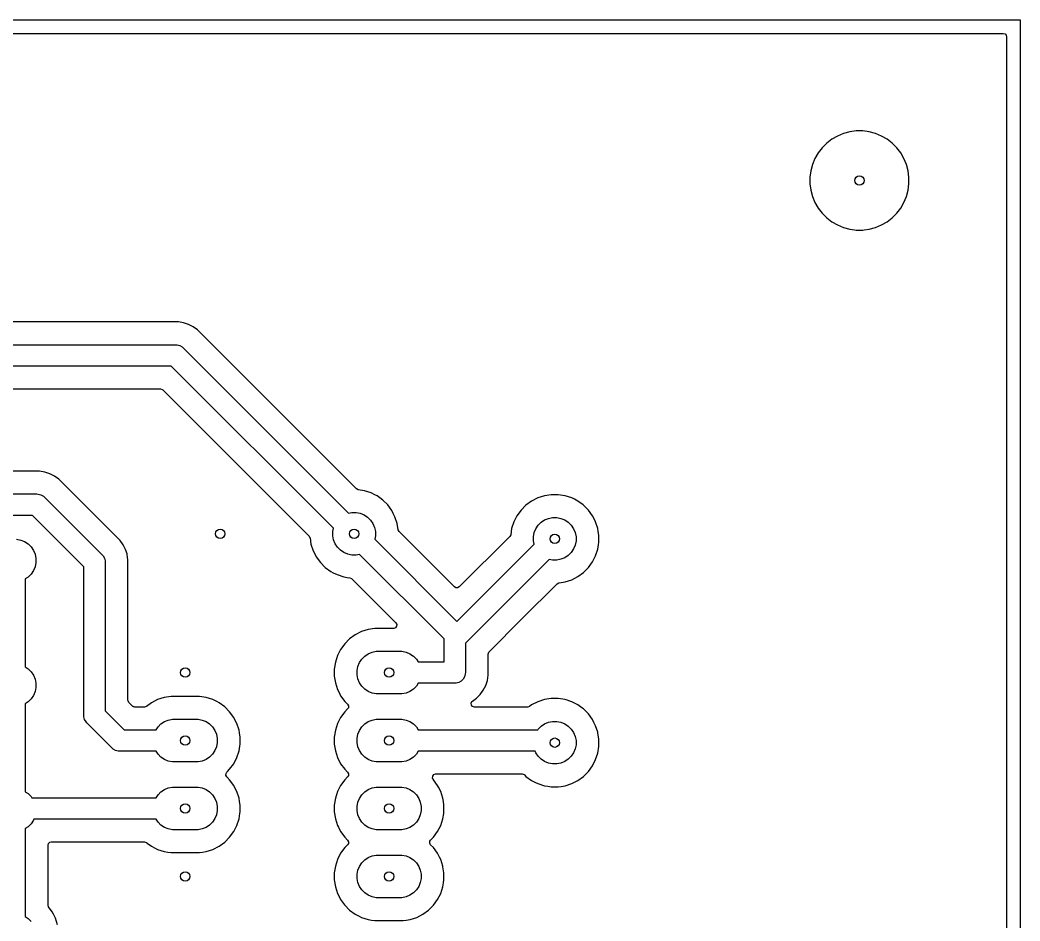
# Model space of a CAD drawing. Header units: millimetres. Extents: x 20 to 120, y -120 to -20.
# Drawn here: x 82.62 to 120, y -53.68 to -20 of the extents above; entities that cross this region are included whole.
import ezdxf

# ---------------------------------------------------------------- set-up
doc = ezdxf.new("R2010")
doc.units = ezdxf.units.MM
doc.layers.add('B.Cu', color=153, linetype='CONTINUOUS', true_color=0x4d7fc4)
doc.layers.add('Edge.Cuts', color=254, linetype='CONTINUOUS', true_color=0xd0d2cd)

msp = doc.modelspace()

# ---------------------------------------------------------------- linework, layer by layer
at = {"layer": 'B.Cu', "linetype": 'CONTINUOUS'}
for p, q in [((20.6245, -20.5005), (119.3755, -20.5005)), ((119.3755, -20.5005), (119.442539, -20.520185)), ((119.442539, -20.520185), (119.488294, -20.572989)), ((119.488294, -20.572989), (119.4995, -20.6245)), ((119.4995, -20.6245), (119.4995, -119.3755)), ((113.403895, -24.243947), (113.179794, -24.336773)), ((113.638214, -24.181161), (113.403895, -24.243947)), ((113.878711, -24.1495), (113.638214, -24.181161)), ((113.878712, -24.1495), (113.878711, -24.1495)), ((114.121288, -24.1495), (113.878712, -24.1495)), ((114.121289, -24.1495), (114.121288, -24.1495)), ((114.361785, -24.181161), (114.121289, -24.1495)), ((114.596104, -24.243947), (114.361785, -24.181161)), ((114.820205, -24.336773), (114.596104, -24.243947)), ((112.777256, -24.605739), (112.605739, -24.777256)), ((112.777263, -24.605733), (112.777256, -24.605739)), ((112.969706, -24.458067), (112.777263, -24.605733)), ((113.179785, -24.336777), (112.969706, -24.458067)), ((113.179794, -24.336773), (113.179785, -24.336777)), ((114.820212, -24.336776), (114.820205, -24.336773)), ((115.030289, -24.458064), (114.820212, -24.336776)), ((115.030292, -24.458066), (115.030289, -24.458064)), ((115.030293, -24.458067), (115.030292, -24.458066)), ((115.222736, -24.605733), (115.030293, -24.458067)), ((115.222743, -24.605739), (115.222736, -24.605733)), ((115.39426, -24.777256), (115.222743, -24.605739)), ((112.458067, -24.969706), (112.336777, -25.179785)), ((112.605733, -24.777263), (112.458067, -24.969706)), ((112.605739, -24.777256), (112.605733, -24.777263)), ((115.394265, -24.777262), (115.39426, -24.777256)), ((115.541936, -24.969711), (115.394265, -24.777262)), ((115.663224, -25.179788), (115.541936, -24.969711)), ((112.243947, -25.403895), (112.181161, -25.638214)), ((112.336773, -25.179794), (112.243947, -25.403895)), ((112.336777, -25.179785), (112.336773, -25.179794)), ((115.756054, -25.4039), (115.663224, -25.179788)), ((115.818838, -25.638211), (115.756054, -25.4039)), ((112.181161, -25.638214), (112.1495, -25.878711)), ((115.8505, -25.878712), (115.818838, -25.638211)), ((112.1495, -25.878711), (112.1495, -26.121288)), ((112.1495, -26.121288), (112.181161, -26.361785)), ((115.818838, -26.361789), (115.8505, -26.121288)), ((115.8505, -26.121288), (115.8505, -25.878712)), ((112.181161, -26.361785), (112.243947, -26.596104)), ((115.756054, -26.5961), (115.818838, -26.361789)), ((112.243947, -26.596104), (112.336773, -26.820205)), ((112.336773, -26.820205), (112.336776, -26.820212)), ((112.336776, -26.820212), (112.458064, -27.030289)), ((115.541936, -27.030289), (115.663224, -26.820212)), ((115.663224, -26.820212), (115.756054, -26.5961)), ((112.458064, -27.030289), (112.458066, -27.030292)), ((112.458066, -27.030292), (112.458067, -27.030293)), ((112.458067, -27.030293), (112.605733, -27.222736)), ((112.605733, -27.222736), (112.605739, -27.222743)), ((112.605739, -27.222743), (112.777256, -27.39426)), ((115.222738, -27.394265), (115.394265, -27.222738)), ((115.394265, -27.222738), (115.541936, -27.030289)), ((112.777256, -27.39426), (112.777262, -27.394265)), ((112.777262, -27.394265), (112.969711, -27.541936)), ((112.969711, -27.541936), (113.179788, -27.663224)), ((114.820212, -27.663224), (115.030289, -27.541936)), ((115.030289, -27.541936), (115.222738, -27.394265)), ((113.179788, -27.663224), (113.4039, -27.756054)), ((113.4039, -27.756054), (113.638211, -27.818838)), ((113.638211, -27.818838), (113.818586, -27.842584)), ((113.818586, -27.842584), (113.878711, -27.8505)), ((113.878711, -27.8505), (113.878712, -27.8505)), ((113.878712, -27.8505), (114.121289, -27.8505)), ((114.121289, -27.8505), (114.169388, -27.844167)), ((114.169388, -27.844167), (114.361789, -27.818838)), ((114.361789, -27.818838), (114.5961, -27.756054)), ((114.5961, -27.756054), (114.820212, -27.663224)), ((88.543417, -31.2895), (80.095355, -31.2895)), ((88.543422, -31.2895), (88.543417, -31.2895)), ((88.737826, -31.32029), (88.543422, -31.2895)), ((88.92503, -31.381117), (88.737826, -31.32029)), ((89.100405, -31.470476), (88.92503, -31.381117)), ((89.259646, -31.586172), (89.100405, -31.470476)), ((89.259648, -31.586174), (89.259646, -31.586172)), ((95.197239, -37.523765), (89.259648, -31.586174)), ((79.639918, -32.14), (88.445, -32.14)), ((88.445, -32.14), (88.49721, -32.143422)), ((88.49721, -32.143422), (88.598074, -32.170448)), ((88.598074, -32.170448), (88.688505, -32.222659)), ((88.688505, -32.222659), (88.727843, -32.257157)), ((88.727843, -32.257157), (94.904763, -38.434078)), ((88.279314, -32.94), (79.639918, -32.94)), ((94.339078, -38.999763), (88.279314, -32.94)), ((80.095355, -33.7905), (87.875664, -33.7905)), ((87.875664, -33.7905), (87.942703, -33.810185)), ((87.942703, -33.810185), (87.963345, -33.826819)), ((87.963345, -33.826819), (93.428765, -39.292239)), ((83.352817, -36.8682), (79.992613, -36.8682)), ((83.352822, -36.8682), (83.352817, -36.8682)), ((83.547226, -36.89899), (83.352822, -36.8682)), ((83.73443, -36.959817), (83.547226, -36.89899)), ((83.909805, -37.049176), (83.73443, -36.959817)), ((84.069046, -37.164872), (83.909805, -37.049176)), ((86.363329, -39.459155), (84.069046, -37.164872)), ((79.2017, -37.7187), (83.2544, -37.7187)), ((83.2544, -37.7187), (83.30661, -37.722122)), ((83.30661, -37.722122), (83.407474, -37.749148)), ((83.407474, -37.749148), (83.497905, -37.801359)), ((95.202387, -37.528628), (95.197239, -37.523765)), ((95.265522, -37.558557), (95.202387, -37.528628)), ((95.496493, -37.595139), (95.265522, -37.558557)), ((95.743576, -37.675422), (95.496493, -37.595139)), ((95.887093, -37.748549), (95.743576, -37.675422)), ((95.975051, -37.793366), (95.887093, -37.748549)), ((102.480098, -37.7445), (102.223506, -37.78514)), ((102.480103, -37.7445), (102.480098, -37.7445)), ((102.739897, -37.7445), (102.480103, -37.7445)), ((102.739902, -37.7445), (102.739897, -37.7445)), ((102.996493, -37.78514), (102.739902, -37.7445)), ((83.497905, -37.801359), (83.537243, -37.835857)), ((83.537243, -37.835857), (85.692343, -39.990958)), ((95.975053, -37.793367), (95.975051, -37.793366)), ((95.975054, -37.793368), (95.975053, -37.793367)), ((96.074228, -37.865422), (95.975054, -37.793368)), ((96.185229, -37.946069), (96.074228, -37.865422)), ((96.368931, -38.129771), (96.185229, -37.946069)), ((101.744945, -37.983368), (101.534774, -38.136066)), ((101.976423, -37.865422), (101.744945, -37.983368)), ((102.223506, -37.78514), (101.976423, -37.865422)), ((103.243576, -37.865422), (102.996493, -37.78514)), ((103.343143, -37.916155), (103.243576, -37.865422)), ((103.475051, -37.983366), (103.343143, -37.916155)), ((103.475053, -37.983367), (103.475051, -37.983366)), ((103.475054, -37.983368), (103.475053, -37.983367)), ((103.676561, -38.129771), (103.475054, -37.983368)), ((94.904763, -38.434078), (95.031586, -38.408852)), ((95.031586, -38.408852), (95.188414, -38.408852)), ((95.188414, -38.408852), (95.342228, -38.439448)), ((95.342228, -38.439448), (95.487117, -38.499463)), ((96.521634, -38.339949), (96.368931, -38.129771)), ((96.576833, -38.448283), (96.521634, -38.339949)), ((96.639577, -38.571423), (96.576833, -38.448283)), ((101.351066, -38.319774), (101.198368, -38.529945)), ((101.351071, -38.319768), (101.351066, -38.319774)), ((101.534768, -38.136071), (101.351071, -38.319768)), ((101.534774, -38.136066), (101.534768, -38.136071)), ((103.685229, -38.136069), (103.676561, -38.129771)), ((103.868931, -38.319771), (103.685229, -38.136069)), ((104.021634, -38.529949), (103.868931, -38.319771)), ((83.088714, -38.5187), (79.2017, -38.5187)), ((85.0095, -40.439485), (83.088714, -38.5187)), ((95.487117, -38.499463), (95.617515, -38.586592)), ((95.617515, -38.586592), (95.728408, -38.697485)), ((95.728408, -38.697485), (95.815537, -38.827883)), ((95.815537, -38.827883), (95.875552, -38.972772)), ((96.639577, -38.571425), (96.639577, -38.571423)), ((96.639579, -38.571428), (96.639577, -38.571425)), ((96.71986, -38.818507), (96.639579, -38.571428)), ((96.734021, -38.907918), (96.71986, -38.818507)), ((101.080422, -38.761423), (101.000139, -39.008506)), ((101.198368, -38.529945), (101.080422, -38.761423)), ((101.991592, -38.887485), (102.102485, -38.776592)), ((102.102485, -38.776592), (102.232883, -38.689463)), ((102.232883, -38.689463), (102.377772, -38.629448)), ((102.377772, -38.629448), (102.531586, -38.598852)), ((102.531586, -38.598852), (102.688414, -38.598852)), ((102.688414, -38.598852), (102.842228, -38.629448)), ((102.842228, -38.629448), (102.987117, -38.689463)), ((102.987117, -38.689463), (103.117515, -38.776592)), ((103.117515, -38.776592), (103.228408, -38.887485)), ((104.095756, -38.675421), (104.021634, -38.529949)), ((104.139577, -38.761423), (104.095756, -38.675421)), ((104.139577, -38.761425), (104.139577, -38.761423)), ((104.139579, -38.761428), (104.139577, -38.761425)), ((104.21986, -39.008507), (104.139579, -38.761428)), ((94.313852, -39.126586), (94.339078, -38.999763)), ((94.313852, -39.283414), (94.313852, -39.126586)), ((95.875552, -38.972772), (95.906148, -39.126586)), ((95.906148, -39.126586), (95.906148, -39.283414)), ((96.756442, -39.049477), (96.734021, -38.907918)), ((96.757749, -39.056437), (96.756442, -39.049477)), ((96.791234, -39.11776), (96.757749, -39.056437)), ((98.867319, -41.193845), (96.791234, -39.11776)), ((100.963557, -39.239477), (100.933628, -39.302612)), ((101.000139, -39.008506), (100.963557, -39.239477)), ((101.813852, -39.316586), (101.844448, -39.162772)), ((101.844448, -39.162772), (101.904463, -39.017883)), ((101.904463, -39.017883), (101.991592, -38.887485)), ((103.228408, -38.887485), (103.315537, -39.017883)), ((103.315537, -39.017883), (103.375552, -39.162772)), ((103.375552, -39.162772), (103.406148, -39.316586)), ((104.234932, -39.103671), (104.21986, -39.008507)), ((104.2605, -39.265097), (104.234932, -39.103671)), ((82.498414, -39.408852), (82.652228, -39.439448)), ((82.652228, -39.439448), (82.797117, -39.499463)), ((82.797117, -39.499463), (82.927515, -39.586592)), ((82.927515, -39.586592), (83.038408, -39.697485)), ((86.479024, -39.618395), (86.363329, -39.459155)), ((86.568384, -39.793774), (86.479024, -39.618395)), ((93.428765, -39.292239), (93.46225, -39.353562)), ((93.46225, -39.353562), (93.463557, -39.360522)), ((93.463557, -39.360522), (93.500139, -39.591493)), ((93.500139, -39.591493), (93.580422, -39.838576)), ((94.344448, -39.437228), (94.313852, -39.283414)), ((94.404463, -39.582117), (94.344448, -39.437228)), ((94.491592, -39.712515), (94.404463, -39.582117)), ((95.906148, -39.283414), (95.880921, -39.410235)), ((95.880921, -39.410235), (98.955, -42.484314)), ((98.955, -42.484314), (101.839078, -39.600235)), ((100.928765, -39.30776), (99.042681, -41.193845)), ((100.933628, -39.302612), (100.928765, -39.30776)), ((101.813852, -39.473414), (101.813852, -39.316586)), ((101.839078, -39.600235), (101.813852, -39.473414)), ((103.406148, -39.473414), (103.375552, -39.627228)), ((103.406148, -39.316586), (103.406148, -39.473414)), ((104.21986, -39.781493), (104.245826, -39.617546)), ((104.245826, -39.617546), (104.2605, -39.524902)), ((104.2605, -39.524902), (104.2605, -39.265097)), ((83.038408, -39.697485), (83.125537, -39.827883)), ((83.125537, -39.827883), (83.185552, -39.972772)), ((83.185552, -39.972772), (83.216148, -40.126586)), ((85.692343, -39.990958), (85.726841, -40.030295)), ((86.622974, -39.961784), (86.568384, -39.793774)), ((86.622974, -39.961785), (86.622974, -39.961784)), ((86.629209, -39.980974), (86.622974, -39.961785)), ((86.66, -40.175377), (86.629209, -39.980974)), ((93.580422, -39.838576), (93.643201, -39.961784)), ((93.643201, -39.961784), (93.698366, -40.070051)), ((94.602485, -39.823408), (94.491592, -39.712515)), ((94.732883, -39.910537), (94.602485, -39.823408)), ((94.877772, -39.970552), (94.732883, -39.910537)), ((95.031586, -40.001148), (94.877772, -39.970552)), ((95.315235, -39.975921), (95.188414, -40.001148)), ((98.4717, -43.132386), (95.315235, -39.975921)), ((103.228408, -39.902515), (103.117515, -40.013408)), ((103.315537, -39.772117), (103.228408, -39.902515)), ((103.375552, -39.627228), (103.315537, -39.772117)), ((104.139579, -40.028572), (104.21986, -39.781493)), ((83.216148, -40.283414), (83.185552, -40.437228)), ((83.216148, -40.126586), (83.216148, -40.283414)), ((85.726841, -40.030295), (85.779052, -40.120726)), ((85.779052, -40.120726), (85.779052, -40.120727)), ((85.779052, -40.120727), (85.806078, -40.22159)), ((85.806078, -40.22159), (85.8095, -40.2738)), ((85.8095, -40.2738), (85.8095, -45.830514)), ((86.66, -45.426864), (86.66, -40.175377)), ((93.698366, -40.070051), (93.851069, -40.280229)), ((93.851069, -40.280229), (94.034771, -40.463931)), ((95.188414, -40.001148), (95.031586, -40.001148)), ((102.404764, -40.165921), (99.321143, -43.249543)), ((102.531586, -40.191148), (102.404764, -40.165921)), ((102.688414, -40.191148), (102.531586, -40.191148)), ((102.842228, -40.160552), (102.688414, -40.191148)), ((102.987117, -40.100537), (102.842228, -40.160552)), ((103.117515, -40.013408), (102.987117, -40.100537)), ((103.868931, -40.470229), (104.021634, -40.260051)), ((104.021634, -40.260051), (104.139579, -40.028572)), ((83.038408, -40.712515), (82.927515, -40.823408)), ((83.125537, -40.582117), (83.038408, -40.712515)), ((83.185552, -40.437228), (83.125537, -40.582117)), ((85.0095, -45.9962), (85.0095, -40.439485)), ((94.034771, -40.463931), (94.244949, -40.616634)), ((94.244949, -40.616634), (94.332927, -40.661461)), ((94.332927, -40.661461), (94.476423, -40.734577)), ((94.476423, -40.734577), (94.476425, -40.734577)), ((94.476425, -40.734577), (94.476428, -40.734579)), ((94.476428, -40.734579), (94.723507, -40.81486)), ((103.475051, -40.806634), (103.685229, -40.653931)), ((103.685229, -40.653931), (103.868931, -40.470229)), ((82.927515, -40.823408), (82.82, -40.895247)), ((82.82, -40.895247), (82.82, -44.181452)), ((94.723507, -40.81486), (94.851393, -40.835114)), ((94.851393, -40.835114), (94.954477, -40.851442)), ((94.954477, -40.851442), (95.017612, -40.881371)), ((95.017612, -40.881371), (95.02276, -40.886234)), ((95.02276, -40.886234), (96.669345, -42.532819)), ((101.382261, -42.391213), (102.697241, -41.076232)), ((102.697241, -41.076232), (102.758562, -41.042749)), ((102.758562, -41.042749), (102.765522, -41.041442)), ((102.765522, -41.041442), (102.856356, -41.027055)), ((102.856356, -41.027055), (102.996493, -41.00486)), ((102.996493, -41.00486), (103.243572, -40.924579)), ((103.243572, -40.924579), (103.475051, -40.806634)), ((98.911666, -41.222346), (98.867319, -41.193845)), ((98.981358, -41.22733), (98.911666, -41.222346)), ((99.042681, -41.193845), (98.981358, -41.22733)), ((96.669345, -42.532819), (96.70283, -42.594142)), ((96.70283, -42.594142), (96.697846, -42.663834)), ((100.158519, -43.614955), (101.382261, -42.391213)), ((95.386423, -42.865422), (95.154945, -42.983368)), ((95.633506, -42.78514), (95.386423, -42.865422)), ((95.890098, -42.7445), (95.633506, -42.78514)), ((96.581664, -42.7445), (95.890098, -42.7445)), ((96.59051, -42.744184), (96.581664, -42.7445)), ((96.655974, -42.719767), (96.59051, -42.744184)), ((96.697846, -42.663834), (96.655974, -42.719767)), ((94.761066, -43.319774), (94.608368, -43.529945)), ((94.761071, -43.319768), (94.761066, -43.319774)), ((94.944768, -43.136071), (94.761071, -43.319768)), ((94.944774, -43.136066), (94.944768, -43.136071)), ((95.154945, -42.983368), (94.944774, -43.136066)), ((98.4717, -43.995), (98.4717, -43.132386)), ((99.281805, -43.284041), (99.2717, -43.289875)), ((99.2717, -43.289875), (99.2717, -44.395)), ((99.321143, -43.249543), (99.281805, -43.284041)), ((94.608368, -43.529945), (94.490422, -43.761423)), ((95.512485, -43.776592), (95.642883, -43.689463)), ((95.642883, -43.689463), (95.787772, -43.629448)), ((95.787772, -43.629448), (95.941586, -43.598852)), ((95.941586, -43.598852), (96.02, -43.595)), ((96.02, -43.595), (96.82, -43.595)), ((96.82, -43.595), (96.898414, -43.598852)), ((96.898414, -43.598852), (97.052228, -43.629448)), ((97.052228, -43.629448), (97.197117, -43.689463)), ((97.197117, -43.689463), (97.327515, -43.776592)), ((100.1222, -43.702636), (100.141885, -43.635597)), ((100.1222, -44.493422), (100.1222, -43.702636)), ((100.141885, -43.635597), (100.158519, -43.614955)), ((94.41014, -44.008506), (94.3695, -44.265097)), ((94.490422, -43.761423), (94.41014, -44.008506)), ((95.254448, -44.162772), (95.314463, -44.017883)), ((95.314463, -44.017883), (95.401592, -43.887485)), ((95.401592, -43.887485), (95.512485, -43.776592)), ((97.327515, -43.776592), (97.438408, -43.887485)), ((97.438408, -43.887485), (97.510247, -43.995)), ((97.510247, -43.995), (98.4717, -43.995)), ((82.82, -44.181452), (82.927515, -44.253292)), ((82.927515, -44.253292), (83.038408, -44.364185)), ((83.038408, -44.364185), (83.125537, -44.494583)), ((94.3695, -44.265097), (94.3695, -44.524902)), ((95.223852, -44.316586), (95.254448, -44.162772)), ((95.223852, -44.473414), (95.223852, -44.316586)), ((95.254448, -44.627228), (95.223852, -44.473414)), ((99.268278, -44.44721), (99.241252, -44.548073)), ((99.2717, -44.395), (99.268278, -44.44721)), ((83.125537, -44.494583), (83.185552, -44.639472)), ((83.185552, -44.639472), (83.216148, -44.793286)), ((83.216148, -44.793286), (83.216148, -44.950114)), ((94.3695, -44.524902), (94.41014, -44.781493)), ((94.41014, -44.781493), (94.490422, -45.028576)), ((95.314463, -44.772117), (95.254448, -44.627228)), ((95.401592, -44.902515), (95.314463, -44.772117)), ((97.510247, -44.795), (97.438408, -44.902515)), ((98.8717, -44.795), (97.510247, -44.795)), ((98.92391, -44.791578), (98.8717, -44.795)), ((99.024773, -44.764552), (98.92391, -44.791578)), ((99.115205, -44.712341), (99.024773, -44.764552)), ((99.189041, -44.638505), (99.115205, -44.712341)), ((99.241252, -44.548073), (99.189041, -44.638505)), ((100.030584, -44.875025), (100.091409, -44.687826)), ((100.091409, -44.687826), (100.1222, -44.493422)), ((83.185552, -45.103928), (83.125537, -45.248817)), ((83.216148, -44.950114), (83.185552, -45.103928)), ((94.490422, -45.028576), (94.549563, -45.144644)), ((94.549563, -45.144644), (94.607419, -45.258193)), ((95.512485, -45.013408), (95.401592, -44.902515)), ((95.642883, -45.100537), (95.512485, -45.013408)), ((95.787772, -45.160552), (95.642883, -45.100537)), ((95.941586, -45.191148), (95.787772, -45.160552)), ((96.02, -45.195), (95.941586, -45.191148)), ((96.82, -45.195), (96.02, -45.195)), ((96.898414, -45.191148), (96.82, -45.195)), ((97.052228, -45.160552), (96.898414, -45.191148)), ((97.197117, -45.100537), (97.052228, -45.160552)), ((97.327515, -45.013408), (97.197117, -45.100537)), ((97.438408, -44.902515), (97.327515, -45.013408)), ((99.686346, -45.348828), (99.825528, -45.209646)), ((99.825528, -45.209646), (99.941224, -45.050405)), ((99.941224, -45.050405), (100.030584, -44.875025)), ((82.927515, -45.490108), (82.82, -45.561947)), ((82.82, -45.561947), (82.82, -48.848052)), ((83.038408, -45.379215), (82.927515, -45.490108)), ((83.125537, -45.248817), (83.038408, -45.379215)), ((86.662834, -45.453222), (86.66, -45.426864)), ((86.696319, -45.514545), (86.662834, -45.453222)), ((86.829955, -45.648181), (86.696319, -45.514545)), ((87.534945, -45.523368), (87.345762, -45.660818)), ((87.766423, -45.405422), (87.534945, -45.523368)), ((88.013506, -45.32514), (87.766423, -45.405422)), ((88.270098, -45.2845), (88.013506, -45.32514)), ((88.270103, -45.2845), (88.270098, -45.2845)), ((89.329897, -45.2845), (88.270103, -45.2845)), ((89.329902, -45.2845), (89.329897, -45.2845)), ((89.586493, -45.32514), (89.329902, -45.2845)), ((89.833576, -45.405422), (89.586493, -45.32514)), ((89.974746, -45.477353), (89.833576, -45.405422)), ((90.065051, -45.523366), (89.974746, -45.477353)), ((90.065053, -45.523367), (90.065051, -45.523366)), ((90.065054, -45.523368), (90.065053, -45.523367)), ((90.275225, -45.676066), (90.065054, -45.523368)), ((94.607419, -45.258193), (94.608368, -45.260054)), ((94.608368, -45.260054), (94.761066, -45.470225)), ((94.761066, -45.470225), (94.761071, -45.470231)), ((94.761071, -45.470231), (94.868159, -45.577319)), ((94.868159, -45.577319), (94.901644, -45.638642)), ((99.483229, -45.542853), (99.512254, -45.479297)), ((99.493173, -45.612011), (99.483229, -45.542853)), ((99.512254, -45.479297), (99.533081, -45.460182)), ((99.533081, -45.460182), (99.686346, -45.348828)), ((101.976423, -45.485422), (101.744945, -45.603368)), ((102.223506, -45.40514), (101.976423, -45.485422)), ((102.480098, -45.3645), (102.223506, -45.40514)), ((102.480103, -45.3645), (102.480098, -45.3645)), ((102.739897, -45.3645), (102.480103, -45.3645)), ((102.739902, -45.3645), (102.739897, -45.3645)), ((102.996493, -45.40514), (102.739902, -45.3645)), ((103.243576, -45.485422), (102.996493, -45.40514)), ((103.377822, -45.553825), (103.243576, -45.485422)), ((103.475051, -45.603366), (103.377822, -45.553825)), ((85.8095, -45.830514), (86.513985, -46.535)), ((86.850597, -45.664815), (86.829955, -45.648181)), ((86.853193, -45.665577), (86.850597, -45.664815)), ((86.858209, -45.669332), (86.853193, -45.665577)), ((86.888195, -45.675855), (86.858209, -45.669332)), ((86.917636, -45.6845), (86.888195, -45.675855)), ((87.272877, -45.6845), (86.917636, -45.6845)), ((87.279956, -45.684298), (87.272877, -45.6845)), ((87.345762, -45.660818), (87.279956, -45.684298)), ((90.275229, -45.676069), (90.275225, -45.676066)), ((90.458931, -45.859771), (90.275229, -45.676069)), ((90.611634, -46.069949), (90.458931, -45.859771)), ((94.761066, -45.859774), (94.608368, -46.069945)), ((94.761071, -45.859768), (94.761066, -45.859774)), ((94.868159, -45.752681), (94.761071, -45.859768)), ((94.89666, -45.708334), (94.868159, -45.752681)), ((94.901644, -45.638642), (94.89666, -45.708334)), ((99.538928, -45.664815), (99.493173, -45.612011)), ((99.605967, -45.6845), (99.538928, -45.664815)), ((101.592987, -45.6845), (99.605967, -45.6845)), ((101.600066, -45.684298), (101.592987, -45.6845)), ((101.665872, -45.660818), (101.600066, -45.684298)), ((101.744945, -45.603368), (101.665872, -45.660818)), ((103.475053, -45.603367), (103.475051, -45.603366)), ((103.475054, -45.603368), (103.475053, -45.603367)), ((103.619527, -45.708334), (103.475054, -45.603368)), ((103.685229, -45.756069), (103.619527, -45.708334)), ((103.868931, -45.939771), (103.685229, -45.756069)), ((104.021634, -46.149949), (103.868931, -45.939771)), ((85.012922, -46.04841), (85.0095, -45.9962)), ((85.039948, -46.149274), (85.012922, -46.04841)), ((85.092159, -46.239705), (85.039948, -46.149274)), ((85.126657, -46.279043), (85.092159, -46.239705)), ((86.065458, -47.217843), (85.126657, -46.279043)), ((87.781592, -46.427485), (87.892485, -46.316592)), ((87.892485, -46.316592), (88.022883, -46.229463)), ((88.022883, -46.229463), (88.167772, -46.169448)), ((88.167772, -46.169448), (88.321586, -46.138852)), ((88.321586, -46.138852), (88.4, -46.135)), ((88.4, -46.135), (89.2, -46.135)), ((89.2, -46.135), (89.278414, -46.138852)), ((89.278414, -46.138852), (89.432228, -46.169448)), ((89.432228, -46.169448), (89.577117, -46.229463)), ((89.577117, -46.229463), (89.707515, -46.316592)), ((89.707515, -46.316592), (89.818408, -46.427485)), ((90.642553, -46.130631), (90.611634, -46.069949)), ((90.729577, -46.301423), (90.642553, -46.130631)), ((90.729577, -46.301425), (90.729577, -46.301423)), ((90.729579, -46.301428), (90.729577, -46.301425)), ((90.80986, -46.548507), (90.729579, -46.301428)), ((94.490422, -46.301423), (94.41014, -46.548506)), ((94.608368, -46.069945), (94.490422, -46.301423)), ((95.401592, -46.427485), (95.512485, -46.316592)), ((95.512485, -46.316592), (95.642883, -46.229463)), ((95.642883, -46.229463), (95.787772, -46.169448)), ((95.787772, -46.169448), (95.941586, -46.138852)), ((95.941586, -46.138852), (96.02, -46.135)), ((96.02, -46.135), (96.82, -46.135)), ((96.82, -46.135), (96.898414, -46.138852)), ((96.898414, -46.138852), (97.052228, -46.169448)), ((97.052228, -46.169448), (97.197117, -46.229463)), ((97.197117, -46.229463), (97.327515, -46.316592)), ((97.327515, -46.316592), (97.438408, -46.427485)), ((102.102485, -46.396592), (102.232883, -46.309463)), ((102.232883, -46.309463), (102.377772, -46.249448)), ((102.377772, -46.249448), (102.531586, -46.218852)), ((102.531586, -46.218852), (102.688414, -46.218852)), ((102.688414, -46.218852), (102.842228, -46.249448)), ((102.842228, -46.249448), (102.987117, -46.309463)), ((102.987117, -46.309463), (103.117515, -46.396592)), ((104.077584, -46.259757), (104.021634, -46.149949)), ((104.139577, -46.381423), (104.077584, -46.259757)), ((86.513985, -46.535), (87.709753, -46.535)), ((87.709753, -46.535), (87.781592, -46.427485)), ((89.818408, -46.427485), (89.905537, -46.557883)), ((89.905537, -46.557883), (89.965552, -46.702772)), ((89.965552, -46.702772), (89.996148, -46.856586)), ((90.826189, -46.651605), (90.80986, -46.548507)), ((90.8505, -46.805097), (90.826189, -46.651605)), ((94.41014, -46.548506), (94.3695, -46.805097)), ((95.223852, -46.856586), (95.254448, -46.702772)), ((95.254448, -46.702772), (95.314463, -46.557883)), ((95.314463, -46.557883), (95.401592, -46.427485)), ((97.438408, -46.427485), (97.510247, -46.535)), ((97.510247, -46.535), (101.973207, -46.535)), ((101.973207, -46.535), (101.991592, -46.507485)), ((101.991592, -46.507485), (102.102485, -46.396592)), ((103.117515, -46.396592), (103.228408, -46.507485)), ((103.228408, -46.507485), (103.315537, -46.637883)), ((103.315537, -46.637883), (103.375552, -46.782772)), ((104.139577, -46.381425), (104.139577, -46.381423)), ((104.139579, -46.381428), (104.139577, -46.381425)), ((104.21986, -46.628507), (104.139579, -46.381428)), ((104.223518, -46.651605), (104.21986, -46.628507)), ((104.2605, -46.885097), (104.223518, -46.651605)), ((89.996148, -47.013414), (89.965552, -47.167228)), ((89.996148, -46.856586), (89.996148, -47.013414)), ((90.837829, -47.144902), (90.8505, -47.064902)), ((90.8505, -47.064902), (90.8505, -46.805097)), ((94.3695, -46.805097), (94.3695, -47.064902)), ((94.3695, -47.064902), (94.41014, -47.321493)), ((95.223852, -47.013414), (95.223852, -46.856586)), ((95.254448, -47.167228), (95.223852, -47.013414)), ((103.375552, -46.782772), (103.406148, -46.936586)), ((103.406148, -47.093414), (103.375552, -47.247228)), ((103.406148, -46.936586), (103.406148, -47.093414)), ((104.2605, -47.144902), (104.2605, -46.885097)), ((86.104795, -47.252341), (86.065458, -47.217843)), ((86.195226, -47.304552), (86.104795, -47.252341)), ((86.29609, -47.331578), (86.195226, -47.304552)), ((86.3483, -47.335), (86.29609, -47.331578)), ((87.709753, -47.335), (86.3483, -47.335)), ((87.781592, -47.442515), (87.709753, -47.335)), ((87.892485, -47.553408), (87.781592, -47.442515)), ((89.818408, -47.442515), (89.707515, -47.553408)), ((89.905537, -47.312117), (89.818408, -47.442515)), ((89.965552, -47.167228), (89.905537, -47.312117)), ((90.729579, -47.568572), (90.80986, -47.321493)), ((90.80986, -47.321493), (90.837829, -47.144902)), ((94.41014, -47.321493), (94.490422, -47.568576)), ((95.314463, -47.312117), (95.254448, -47.167228)), ((95.401592, -47.442515), (95.314463, -47.312117)), ((95.512485, -47.553408), (95.401592, -47.442515)), ((97.438408, -47.442515), (97.327515, -47.553408)), ((97.510247, -47.335), (97.438408, -47.442515)), ((101.880804, -47.335), (97.510247, -47.335)), ((101.904463, -47.392117), (101.880804, -47.335)), ((101.991592, -47.522515), (101.904463, -47.392117)), ((103.315537, -47.392117), (103.228408, -47.522515)), ((103.375552, -47.247228), (103.315537, -47.392117)), ((104.139579, -47.648572), (104.21986, -47.401493)), ((104.21986, -47.401493), (104.257881, -47.161435)), ((104.257881, -47.161435), (104.2605, -47.144902)), ((88.022883, -47.640537), (87.892485, -47.553408)), ((88.167772, -47.700552), (88.022883, -47.640537)), ((88.321586, -47.731148), (88.167772, -47.700552)), ((88.4, -47.735), (88.321586, -47.731148)), ((89.2, -47.735), (88.4, -47.735)), ((89.278414, -47.731148), (89.2, -47.735)), ((89.432228, -47.700552), (89.278414, -47.731148)), ((89.577117, -47.640537), (89.432228, -47.700552)), ((89.707515, -47.553408), (89.577117, -47.640537)), ((90.458931, -48.010229), (90.611634, -47.800051)), ((90.611634, -47.800051), (90.729579, -47.568572)), ((94.490422, -47.568576), (94.608368, -47.800054)), ((94.608368, -47.800054), (94.761066, -48.010225)), ((95.642883, -47.640537), (95.512485, -47.553408)), ((95.787772, -47.700552), (95.642883, -47.640537)), ((95.941586, -47.731148), (95.787772, -47.700552)), ((96.02, -47.735), (95.941586, -47.731148)), ((96.82, -47.735), (96.02, -47.735)), ((96.898414, -47.731148), (96.82, -47.735)), ((97.052228, -47.700552), (96.898414, -47.731148)), ((97.197117, -47.640537), (97.052228, -47.700552)), ((97.327515, -47.553408), (97.197117, -47.640537)), ((102.102485, -47.633408), (101.991592, -47.522515)), ((102.232883, -47.720537), (102.102485, -47.633408)), ((102.377772, -47.780552), (102.232883, -47.720537)), ((102.531586, -47.811148), (102.377772, -47.780552)), ((102.688414, -47.811148), (102.531586, -47.811148)), ((102.842228, -47.780552), (102.688414, -47.811148)), ((102.987117, -47.720537), (102.842228, -47.780552)), ((103.117515, -47.633408), (102.987117, -47.720537)), ((103.228408, -47.522515), (103.117515, -47.633408)), ((104.021634, -47.880051), (104.139579, -47.648572)), ((90.318356, -48.231358), (90.32334, -48.161666)), ((90.32334, -48.161666), (90.351841, -48.117319)), ((90.351841, -48.117319), (90.378935, -48.090225)), ((90.378935, -48.090225), (90.458931, -48.010229)), ((94.761066, -48.010225), (94.761071, -48.010231)), ((94.761071, -48.010231), (94.868159, -48.117319)), ((94.868159, -48.117319), (94.901644, -48.178642)), ((94.901644, -48.178642), (94.89666, -48.248334)), ((98.04784, -48.266166), (98.089712, -48.210233)), ((98.089712, -48.210233), (98.155176, -48.185816)), ((98.155176, -48.185816), (98.164022, -48.1855)), ((98.164022, -48.1855), (101.394978, -48.1855)), ((101.394978, -48.1855), (101.462017, -48.205185)), ((101.462017, -48.205185), (101.482659, -48.221819)), ((103.685229, -48.273931), (103.868931, -48.090229)), ((103.868931, -48.090229), (104.021634, -47.880051)), ((90.351841, -48.292681), (90.318356, -48.231358)), ((90.458931, -48.399771), (90.351841, -48.292681)), ((90.611634, -48.609949), (90.458931, -48.399771)), ((94.761066, -48.399774), (94.608368, -48.609945)), ((94.761071, -48.399768), (94.761066, -48.399774)), ((94.868159, -48.292681), (94.761071, -48.399768)), ((94.89666, -48.248334), (94.868159, -48.292681)), ((98.042856, -48.335858), (98.04784, -48.266166)), ((98.076341, -48.397181), (98.042856, -48.335858)), ((98.078931, -48.399771), (98.076341, -48.397181)), ((98.231634, -48.609949), (98.078931, -48.399771)), ((101.482659, -48.221819), (101.534771, -48.273931)), ((101.534771, -48.273931), (101.744949, -48.426634)), ((101.744949, -48.426634), (101.892445, -48.501787)), ((101.892445, -48.501787), (101.976423, -48.544577)), ((101.976423, -48.544577), (101.976425, -48.544577)), ((101.976425, -48.544577), (101.976428, -48.544579)), ((101.976428, -48.544579), (102.223507, -48.62486)), ((102.996493, -48.62486), (103.243572, -48.544579)), ((103.243572, -48.544579), (103.475051, -48.426634)), ((103.475051, -48.426634), (103.685229, -48.273931)), ((82.82, -48.848052), (82.927515, -48.919892)), ((82.927515, -48.919892), (83.038408, -49.030785)), ((87.781592, -48.967485), (87.892485, -48.856592)), ((87.892485, -48.856592), (88.022883, -48.769463)), ((88.022883, -48.769463), (88.167772, -48.709448)), ((88.167772, -48.709448), (88.321586, -48.678852)), ((88.321586, -48.678852), (88.4, -48.675)), ((88.4, -48.675), (89.2, -48.675)), ((89.2, -48.675), (89.278414, -48.678852)), ((89.278414, -48.678852), (89.432228, -48.709448)), ((89.432228, -48.709448), (89.577117, -48.769463)), ((89.577117, -48.769463), (89.707515, -48.856592)), ((89.707515, -48.856592), (89.818408, -48.967485)), ((90.643885, -48.673245), (90.611634, -48.609949)), ((90.729577, -48.841423), (90.643885, -48.673245)), ((90.729577, -48.841425), (90.729577, -48.841423)), ((90.729579, -48.841428), (90.729577, -48.841425)), ((90.80986, -49.088507), (90.729579, -48.841428)), ((94.490422, -48.841423), (94.41014, -49.088506)), ((94.608368, -48.609945), (94.490422, -48.841423)), ((95.401592, -48.967485), (95.512485, -48.856592)), ((95.512485, -48.856592), (95.642883, -48.769463)), ((95.642883, -48.769463), (95.787772, -48.709448)), ((95.787772, -48.709448), (95.941586, -48.678852)), ((95.941586, -48.678852), (96.02, -48.675)), ((96.02, -48.675), (96.82, -48.675)), ((96.82, -48.675), (96.898414, -48.678852)), ((96.898414, -48.678852), (97.052228, -48.709448)), ((97.052228, -48.709448), (97.197117, -48.769463)), ((97.197117, -48.769463), (97.327515, -48.856592)), ((97.327515, -48.856592), (97.438408, -48.967485)), ((98.263885, -48.673245), (98.231634, -48.609949)), ((98.349577, -48.841423), (98.263885, -48.673245)), ((98.349577, -48.841425), (98.349577, -48.841423)), ((98.349579, -48.841428), (98.349577, -48.841425)), ((98.42986, -49.088507), (98.349579, -48.841428)), ((102.223507, -48.62486), (102.355706, -48.645797)), ((102.355706, -48.645797), (102.480098, -48.6655)), ((102.480098, -48.6655), (102.480103, -48.6655)), ((102.480103, -48.6655), (102.739902, -48.6655)), ((102.739902, -48.6655), (102.853298, -48.647539)), ((102.853298, -48.647539), (102.996493, -48.62486)), ((83.038408, -49.030785), (83.067951, -49.075)), ((83.067951, -49.075), (87.709753, -49.075)), ((87.709753, -49.075), (87.781592, -48.967485)), ((89.818408, -48.967485), (89.905537, -49.097883)), ((89.905537, -49.097883), (89.965552, -49.242772)), ((89.965552, -49.242772), (89.996148, -49.396586)), ((90.828947, -49.209021), (90.80986, -49.088507)), ((90.8505, -49.345097), (90.828947, -49.209021)), ((94.41014, -49.088506), (94.3695, -49.345097)), ((95.223852, -49.396586), (95.254448, -49.242772)), ((95.254448, -49.242772), (95.314463, -49.097883)), ((95.314463, -49.097883), (95.401592, -48.967485)), ((97.438408, -48.967485), (97.525537, -49.097883)), ((97.525537, -49.097883), (97.585552, -49.242772)), ((97.585552, -49.242772), (97.616148, -49.396586)), ((98.448947, -49.209021), (98.42986, -49.088507)), ((98.4705, -49.345097), (98.448947, -49.209021)), ((89.965552, -49.707228), (89.905537, -49.852117)), ((89.996148, -49.553414), (89.965552, -49.707228)), ((89.996148, -49.396586), (89.996148, -49.553414)), ((90.80986, -49.861493), (90.840474, -49.668202)), ((90.840474, -49.668202), (90.8505, -49.604902)), ((90.8505, -49.604902), (90.8505, -49.345097)), ((94.3695, -49.345097), (94.3695, -49.604902)), ((94.3695, -49.604902), (94.41014, -49.861493)), ((95.223852, -49.553414), (95.223852, -49.396586)), ((95.254448, -49.707228), (95.223852, -49.553414)), ((95.314463, -49.852117), (95.254448, -49.707228)), ((97.585552, -49.707228), (97.525537, -49.852117)), ((97.616148, -49.553414), (97.585552, -49.707228)), ((97.616148, -49.396586), (97.616148, -49.553414)), ((98.42986, -49.861493), (98.460474, -49.668202)), ((98.460474, -49.668202), (98.4705, -49.604902)), ((98.4705, -49.604902), (98.4705, -49.345097)), ((83.038408, -50.045815), (82.927515, -50.156708)), ((83.125537, -49.915417), (83.038408, -50.045815)), ((83.142278, -49.875), (83.125537, -49.915417)), ((87.709753, -49.875), (83.142278, -49.875)), ((87.781592, -49.982515), (87.709753, -49.875)), ((87.892485, -50.093408), (87.781592, -49.982515)), ((89.818408, -49.982515), (89.707515, -50.093408)), ((89.905537, -49.852117), (89.818408, -49.982515)), ((90.729579, -50.108572), (90.80986, -49.861493)), ((94.41014, -49.861493), (94.490422, -50.108576)), ((95.401592, -49.982515), (95.314463, -49.852117)), ((95.512485, -50.093408), (95.401592, -49.982515)), ((97.438408, -49.982515), (97.327515, -50.093408)), ((97.525537, -49.852117), (97.438408, -49.982515)), ((98.349579, -50.108572), (98.42986, -49.861493)), ((82.927515, -50.156708), (82.82, -50.228547)), ((82.82, -50.228547), (82.82, -53.514752)), ((88.022883, -50.180537), (87.892485, -50.093408)), ((88.167772, -50.240552), (88.022883, -50.180537)), ((88.321586, -50.271148), (88.167772, -50.240552)), ((88.4, -50.275), (88.321586, -50.271148)), ((89.2, -50.275), (88.4, -50.275)), ((89.278414, -50.271148), (89.2, -50.275)), ((89.432228, -50.240552), (89.278414, -50.271148)), ((89.577117, -50.180537), (89.432228, -50.240552)), ((89.707515, -50.093408), (89.577117, -50.180537)), ((90.458931, -50.550229), (90.611634, -50.340051)), ((90.611634, -50.340051), (90.729579, -50.108572)), ((94.490422, -50.108576), (94.522676, -50.171876)), ((94.522676, -50.171876), (94.594876, -50.313576)), ((94.594876, -50.313576), (94.608368, -50.340054)), ((94.608368, -50.340054), (94.761066, -50.550225)), ((95.642883, -50.180537), (95.512485, -50.093408)), ((95.787772, -50.240552), (95.642883, -50.180537)), ((95.941586, -50.271148), (95.787772, -50.240552)), ((96.02, -50.275), (95.941586, -50.271148)), ((96.82, -50.275), (96.02, -50.275)), ((96.898414, -50.271148), (96.82, -50.275)), ((97.052228, -50.240552), (96.898414, -50.271148)), ((97.197117, -50.180537), (97.052228, -50.240552)), ((97.327515, -50.093408), (97.197117, -50.180537)), ((98.078931, -50.550229), (98.231634, -50.340051)), ((98.231634, -50.340051), (98.349579, -50.108572)), ((83.6705, -50.8495), (83.690185, -50.782461)), ((83.690185, -50.782461), (83.742989, -50.736706)), ((83.742989, -50.736706), (83.7945, -50.7255)), ((83.7945, -50.7255), (87.272877, -50.7255)), ((87.272877, -50.7255), (87.339916, -50.745185)), ((87.339916, -50.745185), (87.345762, -50.749182)), ((87.345762, -50.749182), (87.372662, -50.768726)), ((87.372662, -50.768726), (87.534949, -50.886634)), ((90.065051, -50.886634), (90.275229, -50.733931)), ((90.275229, -50.733931), (90.458931, -50.550229)), ((94.761066, -50.550225), (94.761071, -50.550231)), ((94.761071, -50.550231), (94.868159, -50.657319)), ((94.868159, -50.657319), (94.901644, -50.718642)), ((94.89666, -50.788334), (94.868159, -50.832681)), ((94.901644, -50.718642), (94.89666, -50.788334)), ((97.938356, -50.771358), (97.94334, -50.701666)), ((97.971841, -50.832681), (97.938356, -50.771358)), ((97.94334, -50.701666), (97.971841, -50.657319)), ((97.971841, -50.657319), (98.021796, -50.607364)), ((98.021796, -50.607364), (98.078931, -50.550229)), ((83.6705, -53.077877), (83.6705, -50.8495)), ((87.534949, -50.886634), (87.681029, -50.961066)), ((87.681029, -50.961066), (87.766423, -51.004577)), ((87.766423, -51.004577), (87.766425, -51.004577)), ((87.766425, -51.004577), (87.766428, -51.004579)), ((87.766428, -51.004579), (88.013507, -51.08486)), ((88.013507, -51.08486), (88.145706, -51.105797)), ((88.145706, -51.105797), (88.270098, -51.1255)), ((88.270098, -51.1255), (88.270103, -51.1255)), ((88.270103, -51.1255), (89.329902, -51.1255)), ((89.329902, -51.1255), (89.443298, -51.107539)), ((89.443298, -51.107539), (89.586493, -51.08486)), ((89.586493, -51.08486), (89.833572, -51.004579)), ((89.833572, -51.004579), (90.065051, -50.886634)), ((94.608368, -51.149945), (94.490422, -51.381423)), ((94.761066, -50.939774), (94.608368, -51.149945)), ((94.761071, -50.939768), (94.761066, -50.939774)), ((94.868159, -50.832681), (94.761071, -50.939768)), ((98.078931, -50.939771), (97.971841, -50.832681)), ((98.231634, -51.149949), (98.078931, -50.939771)), ((98.306787, -51.297445), (98.231634, -51.149949)), ((94.490422, -51.381423), (94.41014, -51.628506)), ((95.314463, -51.637883), (95.401592, -51.507485)), ((95.401592, -51.507485), (95.512485, -51.396592)), ((95.512485, -51.396592), (95.642883, -51.309463)), ((95.642883, -51.309463), (95.787772, -51.249448)), ((95.787772, -51.249448), (95.941586, -51.218852)), ((95.941586, -51.218852), (96.02, -51.215)), ((96.02, -51.215), (96.82, -51.215)), ((96.82, -51.215), (96.898414, -51.218852)), ((96.898414, -51.218852), (97.052228, -51.249448)), ((97.052228, -51.249448), (97.197117, -51.309463)), ((97.197117, -51.309463), (97.327515, -51.396592)), ((97.327515, -51.396592), (97.438408, -51.507485)), ((97.438408, -51.507485), (97.525537, -51.637883)), ((98.349577, -51.381423), (98.306787, -51.297445)), ((98.349577, -51.381425), (98.349577, -51.381423)), ((98.349579, -51.381428), (98.349577, -51.381425)), ((98.42986, -51.628507), (98.349579, -51.381428)), ((94.41014, -51.628506), (94.3695, -51.885097)), ((94.3695, -51.885097), (94.3695, -52.144902)), ((95.223852, -51.936586), (95.254448, -51.782772)), ((95.223852, -52.093414), (95.223852, -51.936586)), ((95.254448, -51.782772), (95.314463, -51.637883)), ((97.525537, -51.637883), (97.585552, -51.782772)), ((97.585552, -51.782772), (97.616148, -51.936586)), ((97.616148, -51.936586), (97.616148, -52.093414)), ((98.433369, -51.650664), (98.42986, -51.628507)), ((98.4705, -51.885097), (98.433369, -51.650664)), ((98.4705, -52.144902), (98.4705, -51.885097)), ((94.3695, -52.144902), (94.41014, -52.401493)), ((95.254448, -52.247228), (95.223852, -52.093414)), ((95.314463, -52.392117), (95.254448, -52.247228)), ((97.585552, -52.247228), (97.525537, -52.392117)), ((97.616148, -52.093414), (97.585552, -52.247228)), ((98.42986, -52.401493), (98.452552, -52.258219)), ((98.452552, -52.258219), (98.4705, -52.144902)), ((94.41014, -52.401493), (94.490422, -52.648576)), ((94.490422, -52.648576), (94.564199, -52.793368)), ((95.401592, -52.522515), (95.314463, -52.392117)), ((95.512485, -52.633408), (95.401592, -52.522515)), ((95.642883, -52.720537), (95.512485, -52.633408)), ((97.327515, -52.633408), (97.197117, -52.720537)), ((97.438408, -52.522515), (97.327515, -52.633408)), ((97.525537, -52.392117), (97.438408, -52.522515)), ((98.231634, -52.880051), (98.349579, -52.648572)), ((98.349579, -52.648572), (98.42986, -52.401493)), ((94.564199, -52.793368), (94.594876, -52.853576)), ((94.594876, -52.853576), (94.608368, -52.880054)), ((94.608368, -52.880054), (94.752095, -53.077877)), ((95.787772, -52.780552), (95.642883, -52.720537)), ((95.941586, -52.811148), (95.787772, -52.780552)), ((96.02, -52.815), (95.941586, -52.811148)), ((96.82, -52.815), (96.02, -52.815)), ((96.898414, -52.811148), (96.82, -52.815)), ((97.052228, -52.780552), (96.898414, -52.811148)), ((97.197117, -52.720537), (97.052228, -52.780552)), ((98.078931, -53.090229), (98.231634, -52.880051)), ((83.670702, -53.084956), (83.6705, -53.077877)), ((83.694182, -53.150762), (83.670702, -53.084956)), ((83.831634, -53.339949), (83.694182, -53.150762)), ((83.875802, -53.426634), (83.831634, -53.339949)), ((83.949577, -53.571423), (83.875802, -53.426634)), ((94.752095, -53.077877), (94.761069, -53.090229)), ((94.761069, -53.090229), (94.944771, -53.273931)), ((94.944771, -53.273931), (95.154949, -53.426634)), ((95.154949, -53.426634), (95.301035, -53.501069)), ((97.453572, -53.544579), (97.685051, -53.426634)), ((97.685051, -53.426634), (97.895229, -53.273931)), ((97.895229, -53.273931), (98.078931, -53.090229)), ((82.82, -53.514752), (82.927515, -53.586592)), ((82.927515, -53.586592), (83.038408, -53.697485)), ((83.949577, -53.571425), (83.949577, -53.571423)), ((83.949579, -53.571428), (83.949577, -53.571425)), ((84.02986, -53.818507), (83.949579, -53.571428)), ((95.301035, -53.501069), (95.386423, -53.544577)), ((95.386423, -53.544577), (95.386425, -53.544577)), ((95.386425, -53.544577), (95.386428, -53.544579)), ((95.386428, -53.544579), (95.633507, -53.62486)), ((95.633507, -53.62486), (95.765706, -53.645797)), ((95.765706, -53.645797), (95.890098, -53.6655)), ((95.890098, -53.6655), (95.890103, -53.6655)), ((95.890103, -53.6655), (96.949902, -53.6655)), ((96.949902, -53.6655), (97.063298, -53.647539)), ((97.063298, -53.647539), (97.206493, -53.62486)), ((97.206493, -53.62486), (97.453572, -53.544579))]:
    msp.add_line(p, q, dxfattribs=at)
at = {"layer": 'B.Cu'}
for centre in [(114, -26), (114, -26), (90.11, -39.205), (90.11, -39.205), (95.11, -39.205), (95.11, -39.205), (102.61, -39.395), (102.61, -39.395), (88.8, -44.395), (88.8, -44.395), (96.42, -44.395), (96.42, -44.395), (88.8, -46.935), (88.8, -46.935), (96.42, -46.935), (96.42, -46.935), (102.61, -47.015), (102.61, -47.015), (88.8, -49.475), (88.8, -49.475), (96.42, -49.475), (96.42, -49.475), (88.8, -52.015), (88.8, -52.015), (96.42, -52.015), (96.42, -52.015)]:
    msp.add_circle(centre, 0.175, dxfattribs=at)
at = {"layer": 'Edge.Cuts', "linetype": 'CONTINUOUS'}
for p, q in [((20, -20), (120, -20)), ((120, -20), (120, -120))]:
    msp.add_line(p, q, dxfattribs=at)

doc.saveas('drawing.dxf')
